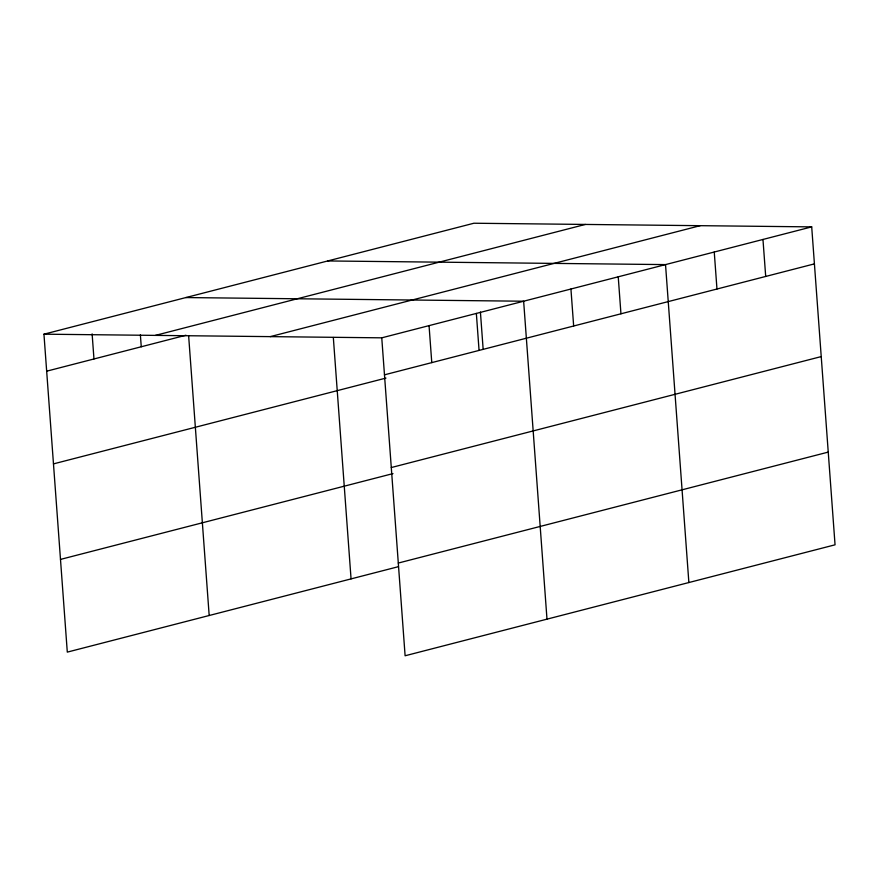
<?xml version="1.0" encoding="UTF-8"?>
<svg xmlns="http://www.w3.org/2000/svg" width="879" height="879" viewBox="0 0 879 879"><rect width="100%" height="100%" fill="white"/><g stroke="black" fill="none" stroke-linecap="round" stroke-linejoin="round"><path stroke-width="1.32" d="M398.473 566.658L67.298 652.119L43.95 334.185L473.891 223.233L811.702 226.881L835.05 544.815L405.109 655.767L381.761 337.833L811.702 226.881M155.429 335.382L585.37 224.431M46.664 371.18L185.919 335.24M270.282 336.624L700.222 225.672M384.475 374.828L814.415 263.876M53.476 463.881L385.958 378.08M391.287 467.54L821.228 356.588M60.486 559.407L392.979 473.605M398.297 563.054L828.238 452.103M327.713 260.953L665.524 264.601L688.872 582.546M185.832 297.563L523.642 301.222L546.991 619.157M43.95 334.185L381.761 337.833M762.972 239.462L765.697 276.445M714.253 252.031L716.967 289.026M618.234 276.808L620.948 313.803M570.932 289.015L573.657 326.01M480.417 312.034L483.12 348.842M476.352 313.429L479.066 350.413M429.051 325.626L431.776 362.62M333.328 337.481L351.062 578.887M188.644 335.921L209.18 615.509M140.376 334.877L141.255 346.765M92.119 333.866L93.965 358.973"/></g></svg>
